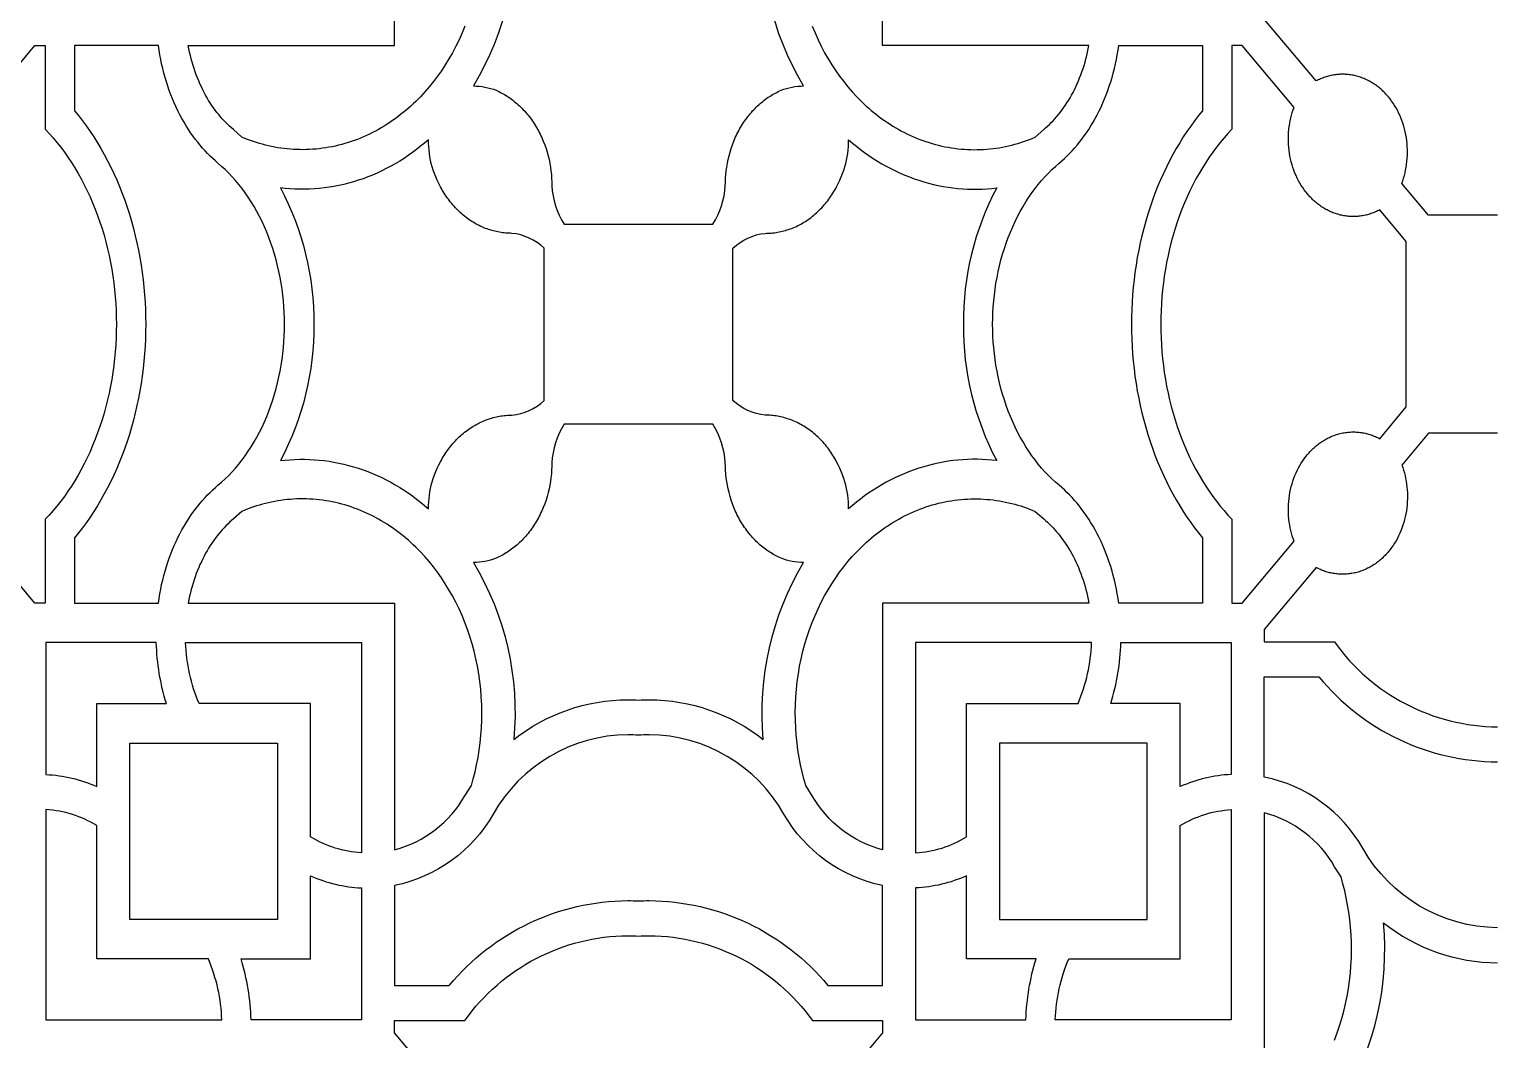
# Model space of a CAD drawing. Extents: x 59271 to 61367, y 41180 to 44085.
# Drawn here: x 60813.1 to 61073.9, y 43797.9 to 43977.4 of the extents above; entities that cross this region are included whole.
import ezdxf

# ---------------------------------------------------------------- set-up
doc = ezdxf.new("R2010")
doc.units = 0
doc.layers.get('0').update_dxf_attribs({"linetype": 'CONTINUOUS'})

msp = doc.modelspace()

# ---------------------------------------------------------------- linework, layer by layer
for points in [[(60890.45, 43977.98), (60889.95, 43976.76), (60889.41, 43975.56), (60888.85, 43974.4), (60888.25, 43973.26), (60887.62, 43972.16), (60886.97, 43971.09), (60886.29, 43970.06), (60885.59, 43969.07), (60884.86, 43968.11), (60884.12, 43967.19), (60883.35, 43966.3), (60882.55, 43965.43), (60881.71, 43964.59), (60881.28, 43964.18), (60880.85, 43963.78), (60880.4, 43963.38), (60879.95, 43963), (60879.5, 43962.62), (60879.03, 43962.25), (60878.56, 43961.89), (60878.08, 43961.53), (60877.6, 43961.19), (60877.11, 43960.86), (60876.61, 43960.53), (60876.11, 43960.22), (60875.6, 43959.91), (60875.08, 43959.62), (60874.56, 43959.33), (60874.04, 43959.06), (60873.51, 43958.8), (60872.97, 43958.55), (60872.44, 43958.31), (60871.89, 43958.08), (60871.35, 43957.86), (60870.79, 43957.65), (60870.24, 43957.46), (60869.68, 43957.28), (60869.12, 43957.11), (60868.56, 43956.95), (60868, 43956.81), (60867.43, 43956.67), (60866.86, 43956.55), (60866.29, 43956.45), (60865.72, 43956.35), (60865.15, 43956.27), (60864.58, 43956.19), (60864, 43956.14), (60863.43, 43956.09), (60862.86, 43956.06), (60862.28, 43956.03), (60861.71, 43956.02), (60861.14, 43956.03), (60860.57, 43956.04), (60860.01, 43956.07), (60859.44, 43956.11), (60858.88, 43956.16), (60858.32, 43956.22), (60857.76, 43956.3), (60857.2, 43956.38), (60856.65, 43956.48), (60856.1, 43956.59), (60855.55, 43956.71), (60855.01, 43956.84), (60854.47, 43956.98), (60853.94, 43957.13), (60853.41, 43957.29), (60852.89, 43957.46), (60852.37, 43957.64), (60851.85, 43957.84), (60851.34, 43958.04), (60850.84, 43958.25), (60849.32, 43959.6), (60848.98, 43959.89), (60848.65, 43960.19), (60848.32, 43960.5), (60847.99, 43960.83), (60847.66, 43961.16), (60847.34, 43961.51), (60847.02, 43961.88), (60846.71, 43962.25), (60846.4, 43962.64), (60846.09, 43963.04), (60845.79, 43963.46), (60845.5, 43963.88), (60845.21, 43964.32), (60844.92, 43964.77), (60844.65, 43965.23), (60844.38, 43965.7), (60844.12, 43966.19), (60843.86, 43966.68), (60843.62, 43967.19), (60843.38, 43967.71), (60843.15, 43968.23), (60842.93, 43968.77), (60842.72, 43969.31), (60842.52, 43969.86), (60842.33, 43970.42), (60842.16, 43970.99), (60841.99, 43971.57), (60841.83, 43972.15), (60841.68, 43972.74), (60841.54, 43973.33), (60841.42, 43973.93), (60841.3, 43974.53), (60877.97, 43974.53), (60877.97, 44018.35, -0.200602)], [(60952.16, 43977.98), (60952.66, 43976.76), (60953.2, 43975.56), (60953.77, 43974.4), (60954.36, 43973.26), (60954.99, 43972.16), (60955.65, 43971.09), (60956.33, 43970.06), (60957.03, 43969.07), (60957.75, 43968.11), (60958.5, 43967.19), (60959.27, 43966.3), (60960.07, 43965.43), (60960.9, 43964.59), (60961.33, 43964.18), (60961.77, 43963.78), (60962.21, 43963.38), (60962.66, 43963), (60963.12, 43962.62), (60963.58, 43962.25), (60964.05, 43961.89), (60964.53, 43961.53), (60965.02, 43961.19), (60965.51, 43960.86), (60966, 43960.53), (60966.51, 43960.22), (60967.02, 43959.91), (60967.53, 43959.62), (60968.05, 43959.33), (60968.58, 43959.06), (60969.11, 43958.8), (60969.64, 43958.55), (60970.18, 43958.31), (60970.72, 43958.08), (60971.27, 43957.86), (60971.82, 43957.65), (60972.37, 43957.46), (60972.93, 43957.28), (60973.49, 43957.11), (60974.05, 43956.95), (60974.62, 43956.81), (60975.18, 43956.67), (60975.75, 43956.55), (60976.32, 43956.45), (60976.89, 43956.35), (60977.47, 43956.27), (60978.04, 43956.19), (60978.61, 43956.14), (60979.19, 43956.09), (60979.76, 43956.06), (60980.33, 43956.03), (60980.9, 43956.02), (60981.47, 43956.03), (60982.04, 43956.04), (60982.61, 43956.07), (60983.17, 43956.11), (60983.74, 43956.16), (60984.3, 43956.22), (60984.86, 43956.3), (60985.41, 43956.38), (60985.97, 43956.48), (60986.51, 43956.59), (60987.06, 43956.71), (60987.6, 43956.84), (60988.14, 43956.98), (60988.67, 43957.13), (60989.2, 43957.29), (60989.73, 43957.46), (60990.25, 43957.64), (60990.76, 43957.84), (60991.27, 43958.04), (60991.78, 43958.25), (60993.3, 43959.6), (60993.63, 43959.89), (60993.97, 43960.19), (60994.3, 43960.5), (60994.63, 43960.83), (60994.95, 43961.16), (60995.27, 43961.51), (60995.59, 43961.88), (60995.91, 43962.25), (60996.22, 43962.64), (60996.52, 43963.04), (60996.82, 43963.46), (60997.12, 43963.88), (60997.41, 43964.32), (60997.69, 43964.77), (60997.97, 43965.23), (60998.24, 43965.7), (60998.5, 43966.19), (60998.75, 43966.68), (60999, 43967.19), (60999.23, 43967.71), (60999.46, 43968.23), (60999.68, 43968.77), (60999.89, 43969.31), (61000.09, 43969.86), (61000.28, 43970.42), (61000.46, 43970.99), (61000.63, 43971.57), (61000.79, 43972.15), (61000.93, 43972.74), (61001.07, 43973.33), (61001.2, 43973.93), (61001.31, 43974.53), (60964.64, 43974.53), (60964.64, 44018.35, 0.200602)], [(60899.14, 43998.79, -0.159593), (60891.98, 43967.35, -0.091636), (60895.99, 43966.57), (60896.25, 43966.46), (60896.5, 43966.34), (60896.75, 43966.21), (60897, 43966.08), (60897.26, 43965.94), (60897.51, 43965.8), (60897.76, 43965.65), (60898, 43965.49), (60898.25, 43965.33), (60898.5, 43965.16), (60898.74, 43964.98), (60898.98, 43964.8), (60899.22, 43964.61), (60899.46, 43964.42), (60899.69, 43964.22), (60899.93, 43964.01), (60900.16, 43963.8), (60900.38, 43963.58), (60900.61, 43963.36), (60900.83, 43963.13), (60901.05, 43962.9), (60901.26, 43962.66), (60901.47, 43962.41), (60901.68, 43962.16), (60901.88, 43961.9), (60902.08, 43961.64), (60902.28, 43961.37), (60902.47, 43961.1), (60902.65, 43960.83), (60902.83, 43960.55), (60903.01, 43960.26), (60903.18, 43959.97), (60903.35, 43959.68), (60903.51, 43959.38), (60903.67, 43959.08), (60903.83, 43958.78), (60903.97, 43958.47), (60904.12, 43958.16), (60904.25, 43957.85), (60904.38, 43957.53), (60904.63, 43956.89), (60904.86, 43956.24), (60905.06, 43955.59), (60905.24, 43954.93), (60905.4, 43954.26), (60905.53, 43953.6), (60905.65, 43952.93), (60905.74, 43952.26), (60905.81, 43951.6), (60905.86, 43950.94), (60905.88, 43950.28), (60905.89, 43949.63, 0.12671), (60908.08, 43942.79), (60934.53, 43942.79, 0.12671), (60936.72, 43949.63), (60936.73, 43950.28), (60936.76, 43950.94), (60936.81, 43951.6), (60936.88, 43952.26), (60936.97, 43952.93), (60937.08, 43953.6), (60937.22, 43954.26), (60937.38, 43954.93), (60937.56, 43955.59), (60937.76, 43956.24), (60937.98, 43956.89), (60938.23, 43957.53), (60938.36, 43957.85), (60938.5, 43958.16), (60938.64, 43958.47), (60938.79, 43958.78), (60938.94, 43959.08), (60939.1, 43959.38), (60939.26, 43959.68), (60939.43, 43959.97), (60939.6, 43960.26), (60939.78, 43960.55), (60939.96, 43960.83), (60940.15, 43961.1), (60940.34, 43961.37), (60940.53, 43961.64), (60940.73, 43961.9), (60940.94, 43962.16), (60941.14, 43962.41), (60941.35, 43962.66), (60941.57, 43962.9), (60941.79, 43963.13), (60942.01, 43963.36), (60942.23, 43963.58), (60942.46, 43963.8), (60942.69, 43964.01), (60942.92, 43964.22), (60943.16, 43964.42), (60943.39, 43964.61), (60943.63, 43964.8), (60943.87, 43964.98), (60944.12, 43965.16), (60944.36, 43965.33), (60944.61, 43965.49), (60944.86, 43965.65), (60945.11, 43965.8), (60945.36, 43965.94), (60945.61, 43966.08), (60945.86, 43966.21), (60946.11, 43966.34), (60946.37, 43966.46), (60946.62, 43966.57, -0.091636), (60950.64, 43967.35, -0.159593), (60943.47, 43998.79, -0.16816)], [(61073.94, 43905.63), (61061.65, 43905.63), (61056.92, 43899.98), (61057.09, 43899.53), (61057.23, 43899.06), (61057.37, 43898.59), (61057.49, 43898.11), (61057.6, 43897.61), (61057.69, 43897.11), (61057.77, 43896.6), (61057.84, 43896.09), (61057.88, 43895.57), (61057.91, 43895.04), (61057.93, 43894.51), (61057.92, 43893.98), (61057.9, 43893.45), (61057.86, 43892.92), (61057.81, 43892.39), (61057.74, 43891.86), (61057.65, 43891.34), (61057.54, 43890.82), (61057.42, 43890.3), (61057.28, 43889.8), (61057.12, 43889.3), (61056.95, 43888.81), (61056.77, 43888.33), (61056.57, 43887.87), (61056.35, 43887.41), (61056.13, 43886.97), (61055.89, 43886.54), (61055.64, 43886.13), (61055.38, 43885.73), (61055.11, 43885.34), (61054.84, 43884.98), (61054.55, 43884.62), (61054.41, 43884.45), (61054.26, 43884.28), (61054.1, 43884.11), (61053.95, 43883.95), (61053.79, 43883.79), (61053.63, 43883.63), (61053.46, 43883.47), (61053.29, 43883.32), (61053.12, 43883.17), (61052.95, 43883.02), (61052.77, 43882.88), (61052.59, 43882.74), (61052.4, 43882.6), (61052.22, 43882.47), (61052.03, 43882.34), (61051.84, 43882.22), (61051.64, 43882.09), (61051.45, 43881.98), (61051.25, 43881.86), (61051.05, 43881.76), (61050.84, 43881.65), (61050.64, 43881.55), (61050.43, 43881.46), (61050.22, 43881.37), (61050.01, 43881.28), (61049.8, 43881.2), (61049.58, 43881.12), (61049.37, 43881.05), (61049.15, 43880.99), (61048.93, 43880.93), (61048.72, 43880.87), (61048.5, 43880.82), (61048.28, 43880.77), (61048.05, 43880.73), (61047.83, 43880.7), (61047.61, 43880.66), (61047.39, 43880.64), (61047.17, 43880.62), (61046.94, 43880.6), (61046.72, 43880.59), (61046.5, 43880.59), (61046.28, 43880.59), (61046.05, 43880.6), (61045.83, 43880.61), (61045.61, 43880.62), (61045.39, 43880.64), (61045.18, 43880.67), (61044.96, 43880.7), (61044.74, 43880.73), (61044.53, 43880.77), (61044.31, 43880.82), (61044.1, 43880.87), (61043.89, 43880.92), (61043.68, 43880.98), (61043.47, 43881.04), (61043.27, 43881.11), (61043.07, 43881.18), (61042.86, 43881.25), (61042.66, 43881.33), (61042.47, 43881.42), (61042.27, 43881.5), (61042.08, 43881.59), (61041.89, 43881.69), (61041.7, 43881.79), (61032.49, 43870.78), (61032.49, 43868.58), (61044.95, 43868.58, 0.240747), (61073.94, 43853.49)], [(61073.94, 43817.79, -0.26745), (61050, 43831.9, 0.215544), (61032.49, 43844.57), (61032.49, 43862.36), (61042.18, 43862.36, 0.222359), (61073.94, 43847.26), (61073.94, 43847.26)], [(61044.98, 43797.84), (61045.44, 43799.09), (61045.87, 43800.36), (61046.26, 43801.66), (61046.62, 43802.97), (61046.93, 43804.29), (61047.21, 43805.64), (61047.44, 43806.99), (61047.63, 43808.35), (61047.78, 43809.72), (61047.89, 43811.08), (61047.96, 43812.45), (61047.98, 43813.82), (61047.97, 43815.18), (61047.91, 43816.54), (61047.82, 43817.88), (61047.68, 43819.21), (61047.51, 43820.53), (61047.3, 43821.83), (61047.06, 43823.11), (61046.78, 43824.37), (61046.47, 43825.61), (61046.12, 43826.82), (61044.99, 43828.63, 0.200602), (61032.49, 43838.21), (61032.49, 43794.39)], [(61046.5, 43787.2, 0.159593), (61053.67, 43818.65, 0.16816), (61073.94, 43811.57)], [(60887.18, 43788.08), (60877.97, 43799.09), (60877.97, 43801.29), (60890.43, 43801.29, -0.240747), (60919.41, 43816.38, -0.013206), (60921.31, 43816.32, -0.013206), (60923.2, 43816.38, -0.240747), (60952.19, 43801.29), (60964.64, 43801.29), (60964.64, 43799.09), (60955.44, 43788.08)]]:
    msp.add_lwpolyline(points, format="xyb")
for points in [[(61073.94, 43944.38), (61061.65, 43944.38), (61056.92, 43950.03), (61057.09, 43950.49), (61057.23, 43950.95), (61057.37, 43951.42), (61057.49, 43951.91), (61057.6, 43952.4), (61057.69, 43952.9), (61057.77, 43953.41), (61057.84, 43953.92), (61057.88, 43954.45), (61057.91, 43954.97), (61057.93, 43955.5), (61057.92, 43956.03), (61057.9, 43956.56), (61057.86, 43957.09), (61057.81, 43957.62), (61057.74, 43958.15), (61057.65, 43958.68), (61057.54, 43959.2), (61057.42, 43959.71), (61057.28, 43960.22), (61057.12, 43960.71), (61056.95, 43961.2), (61056.77, 43961.68), (61056.57, 43962.15), (61056.35, 43962.6), (61056.13, 43963.04), (61055.89, 43963.47), (61055.64, 43963.88), (61055.38, 43964.28), (61055.11, 43964.67), (61054.84, 43965.04), (61054.55, 43965.39), (61054.41, 43965.56), (61054.26, 43965.73), (61054.1, 43965.9), (61053.95, 43966.06), (61053.79, 43966.22), (61053.63, 43966.38), (61053.46, 43966.54), (61053.29, 43966.69), (61053.12, 43966.84), (61052.95, 43966.99), (61052.77, 43967.13), (61052.59, 43967.27), (61052.4, 43967.41), (61052.22, 43967.54), (61052.03, 43967.67), (61051.84, 43967.8), (61051.64, 43967.92), (61051.45, 43968.04), (61051.25, 43968.15), (61051.05, 43968.26), (61050.84, 43968.36), (61050.64, 43968.46), (61050.43, 43968.56), (61050.22, 43968.65), (61050.01, 43968.73), (61049.8, 43968.81), (61049.58, 43968.89), (61049.37, 43968.96), (61049.15, 43969.03), (61048.93, 43969.09), (61048.72, 43969.14), (61048.5, 43969.19), (61048.28, 43969.24), (61048.05, 43969.28), (61047.83, 43969.32), (61047.61, 43969.35), (61047.39, 43969.37), (61047.17, 43969.39), (61046.94, 43969.41), (61046.72, 43969.42), (61046.5, 43969.42), (61046.28, 43969.42), (61046.05, 43969.42), (61045.83, 43969.41), (61045.61, 43969.39), (61045.39, 43969.37), (61045.18, 43969.35), (61044.96, 43969.32), (61044.74, 43969.28), (61044.53, 43969.24), (61044.31, 43969.2), (61044.1, 43969.15), (61043.89, 43969.09), (61043.68, 43969.03), (61043.47, 43968.97), (61043.27, 43968.9), (61043.07, 43968.83), (61042.86, 43968.76), (61042.66, 43968.68), (61042.47, 43968.6), (61042.27, 43968.51), (61042.08, 43968.42), (61041.89, 43968.32), (61041.7, 43968.23), (61032.49, 43979.23)], [(60804.84, 43963.53), (60814.05, 43974.53), (60815.89, 43974.53), (60815.89, 43959.65), (60816.6, 43958.89), (60817.29, 43958.11), (60817.97, 43957.3), (60818.63, 43956.46), (60819.28, 43955.59), (60819.91, 43954.69), (60820.53, 43953.76), (60821.13, 43952.8), (60821.71, 43951.82), (60822.28, 43950.82), (60822.82, 43949.79), (60823.34, 43948.73), (60823.84, 43947.66), (60824.31, 43946.56), (60824.76, 43945.45), (60825.19, 43944.31), (60825.6, 43943.16), (60825.98, 43942), (60826.33, 43940.82), (60826.66, 43939.63), (60826.96, 43938.43), (60827.23, 43937.23), (60827.48, 43936.01), (60827.7, 43934.79), (60827.9, 43933.56), (60828.06, 43932.34), (60828.2, 43931.11), (60828.32, 43929.88), (60828.41, 43928.66), (60828.47, 43927.43), (60828.51, 43926.22), (60828.52, 43925.01), (60828.51, 43923.8), (60828.47, 43922.58), (60828.41, 43921.36), (60828.32, 43920.13), (60828.2, 43918.9), (60828.06, 43917.68), (60827.9, 43916.45), (60827.7, 43915.22), (60827.48, 43914), (60827.23, 43912.79), (60826.96, 43911.58), (60826.66, 43910.38), (60826.33, 43909.19), (60825.98, 43908.01), (60825.6, 43906.85), (60825.19, 43905.7), (60824.76, 43904.57), (60824.31, 43903.45), (60823.84, 43902.36), (60823.34, 43901.28), (60822.82, 43900.23), (60822.28, 43899.2), (60821.71, 43898.19), (60821.13, 43897.21), (60820.53, 43896.25), (60819.91, 43895.33), (60819.28, 43894.43), (60818.63, 43893.55), (60817.97, 43892.71), (60817.29, 43891.9), (60816.6, 43891.12), (60815.89, 43890.37), (60815.89, 43875.48), (60814.05, 43875.48), (60804.84, 43886.48)]]:
    msp.add_lwpolyline(points)
for points in [[(60858.39, 43925.01), (60858.38, 43926.03), (60858.34, 43927.07), (60858.28, 43928.11), (60858.2, 43929.15), (60858.09, 43930.2), (60857.96, 43931.24), (60857.8, 43932.29), (60857.62, 43933.33), (60857.41, 43934.37), (60857.17, 43935.4), (60856.91, 43936.43), (60856.63, 43937.45), (60856.31, 43938.45), (60855.98, 43939.44), (60855.62, 43940.42), (60855.24, 43941.39), (60854.83, 43942.33), (60854.41, 43943.26), (60853.96, 43944.16), (60853.49, 43945.05), (60853, 43945.91), (60852.49, 43946.75), (60851.96, 43947.56), (60851.42, 43948.35), (60850.86, 43949.11), (60850.28, 43949.84), (60849.69, 43950.55), (60849.09, 43951.22), (60848.48, 43951.86), (60847.86, 43952.48), (60847.22, 43953.06), (60846.58, 43953.62), (60846.11, 43954.02), (60845.65, 43954.43), (60845.19, 43954.87), (60844.73, 43955.33), (60844.28, 43955.8), (60843.84, 43956.3), (60843.4, 43956.81), (60842.97, 43957.34), (60842.54, 43957.89), (60842.12, 43958.46), (60841.71, 43959.04), (60841.31, 43959.64), (60840.92, 43960.26), (60840.54, 43960.9), (60840.17, 43961.55), (60839.82, 43962.22), (60839.47, 43962.9), (60839.14, 43963.6), (60838.81, 43964.32), (60838.51, 43965.04), (60838.21, 43965.78), (60837.93, 43966.53), (60837.67, 43967.29), (60837.42, 43968.07), (60837.18, 43968.85), (60836.96, 43969.64), (60836.76, 43970.44), (60836.57, 43971.25), (60836.4, 43972.06), (60836.24, 43972.88), (60836.1, 43973.71), (60835.98, 43974.53), (60821.1, 43974.53), (60821.1, 43962.95), (60821.81, 43962.08), (60822.51, 43961.17), (60823.2, 43960.23), (60823.87, 43959.27), (60824.52, 43958.28), (60825.16, 43957.26), (60825.78, 43956.22), (60826.38, 43955.15), (60826.96, 43954.05), (60827.53, 43952.94), (60828.07, 43951.8), (60828.58, 43950.64), (60829.08, 43949.46), (60829.55, 43948.26), (60830, 43947.04), (60830.43, 43945.81), (60830.83, 43944.56), (60831.2, 43943.3), (60831.55, 43942.03), (60831.88, 43940.74), (60832.17, 43939.45), (60832.45, 43938.15), (60832.69, 43936.84), (60832.91, 43935.53), (60833.11, 43934.21), (60833.27, 43932.89), (60833.41, 43931.57), (60833.53, 43930.25), (60833.62, 43928.93), (60833.68, 43927.62), (60833.72, 43926.31), (60833.73, 43925.01), (60833.72, 43923.7), (60833.68, 43922.39), (60833.62, 43921.08), (60833.53, 43919.76), (60833.41, 43918.44), (60833.27, 43917.12), (60833.11, 43915.8), (60832.91, 43914.49), (60832.69, 43913.17), (60832.45, 43911.86), (60832.17, 43910.56), (60831.88, 43909.27), (60831.55, 43907.98), (60831.2, 43906.71), (60830.83, 43905.45), (60830.43, 43904.2), (60830, 43902.97), (60829.55, 43901.75), (60829.08, 43900.55), (60828.58, 43899.37), (60828.07, 43898.21), (60827.53, 43897.07), (60826.96, 43895.96), (60826.38, 43894.86), (60825.78, 43893.8), (60825.16, 43892.75), (60824.52, 43891.73), (60823.87, 43890.74), (60823.2, 43889.78), (60822.51, 43888.84), (60821.81, 43887.94), (60821.1, 43887.06), (60821.1, 43875.48), (60835.98, 43875.48), (60836.1, 43876.31), (60836.24, 43877.13), (60836.4, 43877.95), (60836.57, 43878.76), (60836.76, 43879.57), (60836.96, 43880.37), (60837.18, 43881.16), (60837.42, 43881.95), (60837.67, 43882.72), (60837.93, 43883.48), (60838.21, 43884.23), (60838.51, 43884.97), (60838.81, 43885.7), (60839.14, 43886.41), (60839.47, 43887.11), (60839.82, 43887.79), (60840.17, 43888.46), (60840.54, 43889.11), (60840.92, 43889.75), (60841.31, 43890.37), (60841.71, 43890.97), (60842.12, 43891.56), (60842.54, 43892.12), (60842.97, 43892.67), (60843.4, 43893.2), (60843.84, 43893.71), (60844.28, 43894.21), (60844.73, 43894.68), (60845.19, 43895.14), (60845.65, 43895.58), (60846.11, 43896), (60846.58, 43896.4), (60847.22, 43896.95), (60847.86, 43897.53), (60848.48, 43898.15), (60849.09, 43898.79), (60849.69, 43899.47), (60850.28, 43900.17), (60850.86, 43900.9), (60851.42, 43901.66), (60851.96, 43902.45), (60852.49, 43903.26), (60853, 43904.1), (60853.49, 43904.96), (60853.96, 43905.85), (60854.41, 43906.75), (60854.83, 43907.68), (60855.24, 43908.63), (60855.62, 43909.59), (60855.98, 43910.57), (60856.31, 43911.56), (60856.63, 43912.57), (60856.91, 43913.58), (60857.17, 43914.61), (60857.41, 43915.64), (60857.62, 43916.68), (60857.8, 43917.72), (60857.96, 43918.77), (60858.09, 43919.82), (60858.2, 43920.86), (60858.28, 43921.9), (60858.34, 43922.94), (60858.38, 43923.98)], [(60984.22, 43925.01), (60984.24, 43926.03), (60984.27, 43927.07), (60984.33, 43928.11), (60984.41, 43929.15), (60984.52, 43930.2), (60984.66, 43931.24), (60984.81, 43932.29), (60985, 43933.33), (60985.21, 43934.37), (60985.44, 43935.4), (60985.7, 43936.43), (60985.99, 43937.45), (60986.3, 43938.45), (60986.63, 43939.44), (60986.99, 43940.42), (60987.38, 43941.39), (60987.78, 43942.33), (60988.21, 43943.26), (60988.66, 43944.16), (60989.13, 43945.05), (60989.62, 43945.91), (60990.13, 43946.75), (60990.65, 43947.56), (60991.2, 43948.35), (60991.76, 43949.11), (60992.33, 43949.84), (60992.92, 43950.55), (60993.52, 43951.22), (60994.14, 43951.86), (60994.76, 43952.48), (60995.39, 43953.06), (60996.03, 43953.62), (60996.5, 43954.02), (60996.96, 43954.43), (60997.42, 43954.87), (60997.88, 43955.33), (60998.33, 43955.8), (60998.78, 43956.3), (60999.22, 43956.81), (60999.65, 43957.34), (61000.07, 43957.89), (61000.49, 43958.46), (61000.9, 43959.04), (61001.3, 43959.64), (61001.69, 43960.26), (61002.07, 43960.9), (61002.44, 43961.55), (61002.8, 43962.22), (61003.14, 43962.9), (61003.48, 43963.6), (61003.8, 43964.32), (61004.11, 43965.04), (61004.4, 43965.78), (61004.68, 43966.53), (61004.95, 43967.29), (61005.2, 43968.07), (61005.43, 43968.85), (61005.65, 43969.64), (61005.86, 43970.44), (61006.05, 43971.25), (61006.22, 43972.06), (61006.37, 43972.88), (61006.51, 43973.71), (61006.63, 43974.53), (61021.51, 43974.53), (61021.51, 43962.95), (61020.8, 43962.08), (61020.1, 43961.17), (61019.41, 43960.23), (61018.74, 43959.27), (61018.09, 43958.28), (61017.45, 43957.26), (61016.83, 43956.22), (61016.23, 43955.15), (61015.65, 43954.05), (61015.09, 43952.94), (61014.55, 43951.8), (61014.03, 43950.64), (61013.54, 43949.46), (61013.06, 43948.26), (61012.61, 43947.04), (61012.19, 43945.81), (61011.79, 43944.56), (61011.41, 43943.3), (61011.06, 43942.03), (61010.74, 43940.74), (61010.44, 43939.45), (61010.17, 43938.15), (61009.92, 43936.84), (61009.7, 43935.53), (61009.51, 43934.21), (61009.34, 43932.89), (61009.2, 43931.57), (61009.09, 43930.25), (61009, 43928.93), (61008.94, 43927.62), (61008.9, 43926.31), (61008.89, 43925.01), (61008.9, 43923.7), (61008.94, 43922.39), (61009, 43921.08), (61009.09, 43919.76), (61009.2, 43918.44), (61009.34, 43917.12), (61009.51, 43915.8), (61009.7, 43914.49), (61009.92, 43913.17), (61010.17, 43911.86), (61010.44, 43910.56), (61010.74, 43909.27), (61011.06, 43907.98), (61011.41, 43906.71), (61011.79, 43905.45), (61012.19, 43904.2), (61012.61, 43902.97), (61013.06, 43901.75), (61013.54, 43900.55), (61014.03, 43899.37), (61014.55, 43898.21), (61015.09, 43897.07), (61015.65, 43895.96), (61016.23, 43894.86), (61016.83, 43893.8), (61017.45, 43892.75), (61018.09, 43891.73), (61018.74, 43890.74), (61019.41, 43889.78), (61020.1, 43888.84), (61020.8, 43887.94), (61021.51, 43887.06), (61021.51, 43875.48), (61006.63, 43875.48), (61006.51, 43876.31), (61006.37, 43877.13), (61006.22, 43877.95), (61006.05, 43878.76), (61005.86, 43879.57), (61005.65, 43880.37), (61005.43, 43881.16), (61005.2, 43881.95), (61004.95, 43882.72), (61004.68, 43883.48), (61004.4, 43884.23), (61004.11, 43884.97), (61003.8, 43885.7), (61003.48, 43886.41), (61003.14, 43887.11), (61002.8, 43887.79), (61002.44, 43888.46), (61002.07, 43889.11), (61001.69, 43889.75), (61001.3, 43890.37), (61000.9, 43890.97), (61000.49, 43891.56), (61000.07, 43892.12), (60999.65, 43892.67), (60999.22, 43893.2), (60998.78, 43893.71), (60998.33, 43894.21), (60997.88, 43894.68), (60997.42, 43895.14), (60996.96, 43895.58), (60996.5, 43896), (60996.03, 43896.4), (60995.39, 43896.95), (60994.76, 43897.53), (60994.14, 43898.15), (60993.52, 43898.79), (60992.92, 43899.47), (60992.33, 43900.17), (60991.76, 43900.9), (60991.2, 43901.66), (60990.65, 43902.45), (60990.13, 43903.26), (60989.62, 43904.1), (60989.13, 43904.96), (60988.66, 43905.85), (60988.21, 43906.75), (60987.78, 43907.68), (60987.38, 43908.63), (60986.99, 43909.59), (60986.63, 43910.57), (60986.3, 43911.56), (60985.99, 43912.57), (60985.7, 43913.58), (60985.44, 43914.61), (60985.21, 43915.64), (60985, 43916.68), (60984.81, 43917.72), (60984.66, 43918.77), (60984.52, 43919.82), (60984.41, 43920.86), (60984.33, 43921.9), (60984.27, 43922.94), (60984.24, 43923.98)], [(61057.72, 43925.01), (61057.72, 43939.69), (61052.99, 43945.34), (61052.81, 43945.24), (61052.62, 43945.14), (61052.42, 43945.05), (61052.23, 43944.97), (61052.03, 43944.88), (61051.83, 43944.8), (61051.63, 43944.73), (61051.43, 43944.66), (61051.22, 43944.59), (61051.02, 43944.53), (61050.81, 43944.47), (61050.6, 43944.42), (61050.38, 43944.37), (61050.17, 43944.32), (61049.96, 43944.28), (61049.74, 43944.25), (61049.52, 43944.22), (61049.3, 43944.19), (61049.08, 43944.17), (61048.86, 43944.16), (61048.64, 43944.15), (61048.42, 43944.14), (61048.2, 43944.14), (61047.98, 43944.14), (61047.75, 43944.15), (61047.53, 43944.17), (61047.31, 43944.19), (61047.09, 43944.21), (61046.86, 43944.25), (61046.64, 43944.28), (61046.42, 43944.32), (61046.2, 43944.37), (61045.98, 43944.42), (61045.76, 43944.48), (61045.54, 43944.54), (61045.33, 43944.6), (61045.11, 43944.67), (61044.9, 43944.75), (61044.69, 43944.83), (61044.48, 43944.92), (61044.27, 43945.01), (61044.06, 43945.1), (61043.85, 43945.2), (61043.65, 43945.31), (61043.45, 43945.42), (61043.25, 43945.53), (61043.05, 43945.64), (61042.86, 43945.77), (61042.67, 43945.89), (61042.48, 43946.02), (61042.29, 43946.15), (61042.11, 43946.29), (61041.93, 43946.43), (61041.75, 43946.57), (61041.58, 43946.72), (61041.41, 43946.87), (61041.24, 43947.02), (61041.07, 43947.18), (61040.91, 43947.34), (61040.75, 43947.5), (61040.59, 43947.67), (61040.44, 43947.83), (61040.29, 43948), (61040.15, 43948.17), (61039.86, 43948.53), (61039.58, 43948.89), (61039.31, 43949.28), (61039.06, 43949.68), (61038.81, 43950.09), (61038.57, 43950.52), (61038.34, 43950.96), (61038.13, 43951.42), (61037.93, 43951.88), (61037.75, 43952.36), (61037.58, 43952.85), (61037.42, 43953.35), (61037.28, 43953.85), (61037.16, 43954.37), (61037.05, 43954.89), (61036.96, 43955.41), (61036.89, 43955.94), (61036.83, 43956.47), (61036.8, 43957), (61036.77, 43957.53), (61036.77, 43958.06), (61036.78, 43958.59), (61036.81, 43959.12), (61036.86, 43959.64), (61036.92, 43960.15), (61037, 43960.66), (61037.1, 43961.16), (61037.2, 43961.66), (61037.33, 43962.14), (61037.46, 43962.61), (61037.61, 43963.08), (61037.77, 43963.53), (61028.56, 43974.53), (61026.72, 43974.53), (61026.72, 43959.65), (61026.02, 43958.89), (61025.33, 43958.11), (61024.65, 43957.3), (61023.98, 43956.46), (61023.33, 43955.59), (61022.7, 43954.69), (61022.08, 43953.76), (61021.48, 43952.8), (61020.9, 43951.82), (61020.34, 43950.82), (61019.8, 43949.79), (61019.28, 43948.73), (61018.78, 43947.66), (61018.3, 43946.56), (61017.85, 43945.45), (61017.42, 43944.31), (61017.02, 43943.16), (61016.64, 43942), (61016.29, 43940.82), (61015.96, 43939.63), (61015.66, 43938.43), (61015.38, 43937.23), (61015.14, 43936.01), (61014.91, 43934.79), (61014.72, 43933.56), (61014.55, 43932.34), (61014.41, 43931.11), (61014.29, 43929.88), (61014.21, 43928.66), (61014.14, 43927.43), (61014.11, 43926.22), (61014.09, 43925.01), (61014.11, 43923.8), (61014.14, 43922.58), (61014.21, 43921.36), (61014.29, 43920.13), (61014.41, 43918.9), (61014.55, 43917.68), (61014.72, 43916.45), (61014.91, 43915.22), (61015.14, 43914), (61015.38, 43912.79), (61015.66, 43911.58), (61015.96, 43910.38), (61016.29, 43909.19), (61016.64, 43908.01), (61017.02, 43906.85), (61017.42, 43905.7), (61017.85, 43904.57), (61018.3, 43903.45), (61018.78, 43902.36), (61019.28, 43901.28), (61019.8, 43900.23), (61020.34, 43899.2), (61020.9, 43898.19), (61021.48, 43897.21), (61022.08, 43896.25), (61022.7, 43895.33), (61023.33, 43894.43), (61023.98, 43893.55), (61024.65, 43892.71), (61025.33, 43891.9), (61026.02, 43891.12), (61026.72, 43890.37), (61026.72, 43875.48), (61028.56, 43875.48), (61037.77, 43886.48), (61037.61, 43886.94), (61037.46, 43887.4), (61037.33, 43887.87), (61037.2, 43888.36), (61037.1, 43888.85), (61037, 43889.35), (61036.92, 43889.86), (61036.86, 43890.37), (61036.81, 43890.89), (61036.78, 43891.42), (61036.77, 43891.95), (61036.77, 43892.48), (61036.8, 43893.01), (61036.83, 43893.54), (61036.89, 43894.07), (61036.96, 43894.6), (61037.05, 43895.13), (61037.16, 43895.65), (61037.28, 43896.16), (61037.42, 43896.66), (61037.58, 43897.16), (61037.75, 43897.65), (61037.93, 43898.13), (61038.13, 43898.6), (61038.34, 43899.05), (61038.57, 43899.49), (61038.81, 43899.92), (61039.06, 43900.33), (61039.31, 43900.73), (61039.58, 43901.12), (61039.86, 43901.49), (61040.15, 43901.84), (61040.29, 43902.01), (61040.44, 43902.18), (61040.59, 43902.35), (61040.75, 43902.51), (61040.91, 43902.67), (61041.07, 43902.83), (61041.24, 43902.99), (61041.41, 43903.14), (61041.58, 43903.29), (61041.75, 43903.44), (61041.93, 43903.58), (61042.11, 43903.72), (61042.29, 43903.86), (61042.48, 43903.99), (61042.67, 43904.12), (61042.86, 43904.25), (61043.05, 43904.37), (61043.25, 43904.48), (61043.45, 43904.6), (61043.65, 43904.71), (61043.85, 43904.81), (61044.06, 43904.91), (61044.27, 43905.01), (61044.48, 43905.1), (61044.69, 43905.18), (61044.9, 43905.26), (61045.11, 43905.34), (61045.33, 43905.41), (61045.54, 43905.48), (61045.76, 43905.54), (61045.98, 43905.59), (61046.2, 43905.64), (61046.42, 43905.69), (61046.64, 43905.73), (61046.86, 43905.77), (61047.09, 43905.8), (61047.31, 43905.82), (61047.53, 43905.84), (61047.75, 43905.86), (61047.98, 43905.87), (61048.2, 43905.87), (61048.42, 43905.87), (61048.64, 43905.87), (61048.86, 43905.86), (61049.08, 43905.84), (61049.3, 43905.82), (61049.52, 43905.8), (61049.74, 43905.76), (61049.96, 43905.73), (61050.17, 43905.69), (61050.38, 43905.65), (61050.6, 43905.6), (61050.81, 43905.54), (61051.02, 43905.48), (61051.22, 43905.42), (61051.43, 43905.35), (61051.63, 43905.28), (61051.83, 43905.21), (61052.03, 43905.13), (61052.23, 43905.05), (61052.42, 43904.96), (61052.62, 43904.87), (61052.81, 43904.77), (61052.99, 43904.68), (61057.72, 43910.33)], [(60857.15, 43819.27), (60830.94, 43819.27), (60830.94, 43850.6), (60857.15, 43850.6)], [(60985.46, 43819.27), (61011.68, 43819.27), (61011.68, 43850.6), (60985.46, 43850.6)]]:
    msp.add_lwpolyline(points, close=True)
for points in [[(60857.68, 43900.78), (60858.53, 43900.88), (60859.38, 43900.95), (60860.24, 43901), (60861.1, 43901.02), (60861.97, 43901.02), (60862.84, 43901), (60863.71, 43900.95), (60864.58, 43900.88), (60865.45, 43900.79), (60866.32, 43900.67), (60867.19, 43900.52), (60868.06, 43900.35), (60868.93, 43900.16), (60869.79, 43899.94), (60870.65, 43899.7), (60871.5, 43899.44), (60872.35, 43899.15), (60873.19, 43898.84), (60874.02, 43898.5), (60874.85, 43898.14), (60875.67, 43897.76), (60876.48, 43897.36), (60877.28, 43896.93), (60878.08, 43896.49), (60878.86, 43896.02), (60879.63, 43895.53), (60880.38, 43895.03), (60881.13, 43894.5), (60881.86, 43893.95), (60882.58, 43893.39), (60883.29, 43892.81), (60883.98, 43892.22, -0.065359), (60884.63, 43897.02), (60884.83, 43897.62), (60885.04, 43898.23), (60885.28, 43898.83), (60885.54, 43899.42), (60885.81, 43900.01), (60886.11, 43900.59), (60886.27, 43900.88), (60886.43, 43901.16), (60886.6, 43901.44), (60886.77, 43901.72), (60886.95, 43901.99), (60887.13, 43902.27), (60887.32, 43902.53), (60887.51, 43902.8), (60887.71, 43903.06), (60887.91, 43903.31), (60888.11, 43903.57), (60888.32, 43903.81), (60888.54, 43904.06), (60888.76, 43904.29), (60888.98, 43904.53), (60889.21, 43904.75), (60889.44, 43904.98), (60889.67, 43905.19), (60889.91, 43905.41), (60890.15, 43905.61), (60890.4, 43905.81), (60890.65, 43906.01), (60890.9, 43906.2), (60891.15, 43906.38), (60891.41, 43906.56), (60891.67, 43906.73), (60891.93, 43906.89), (60892.2, 43907.05), (60892.46, 43907.2), (60892.73, 43907.34), (60893, 43907.48), (60893.28, 43907.61), (60893.55, 43907.73), (60893.82, 43907.85), (60894.1, 43907.96), (60894.38, 43908.07), (60894.65, 43908.17), (60894.93, 43908.26), (60895.21, 43908.34), (60895.49, 43908.42), (60895.77, 43908.49), (60896.05, 43908.55), (60896.33, 43908.61), (60896.61, 43908.66), (60896.88, 43908.71), (60897.16, 43908.75), (60897.44, 43908.78), (60897.71, 43908.81), (60897.99, 43908.83), (60898.26, 43908.84), (60898.54, 43908.85), (60898.81, 43908.85, 0.165069), (60904.53, 43911.47), (60904.53, 43938.55, 0.165069), (60898.81, 43941.16), (60898.54, 43941.17), (60898.26, 43941.17), (60897.99, 43941.19), (60897.71, 43941.21), (60897.44, 43941.23), (60897.16, 43941.27), (60896.88, 43941.3), (60896.61, 43941.35), (60896.33, 43941.4), (60896.05, 43941.46), (60895.77, 43941.52), (60895.49, 43941.59), (60895.21, 43941.67), (60894.93, 43941.76), (60894.65, 43941.85), (60894.38, 43941.94), (60894.1, 43942.05), (60893.82, 43942.16), (60893.55, 43942.28), (60893.28, 43942.4), (60893, 43942.53), (60892.73, 43942.67), (60892.46, 43942.82), (60892.2, 43942.97), (60891.93, 43943.12), (60891.67, 43943.29), (60891.41, 43943.46), (60891.15, 43943.63), (60890.9, 43943.82), (60890.65, 43944), (60890.4, 43944.2), (60890.15, 43944.4), (60889.91, 43944.61), (60889.67, 43944.82), (60889.44, 43945.04), (60889.21, 43945.26), (60888.98, 43945.49), (60888.76, 43945.72), (60888.54, 43945.96), (60888.32, 43946.2), (60888.11, 43946.45), (60887.91, 43946.7), (60887.71, 43946.96), (60887.51, 43947.22), (60887.32, 43947.48), (60887.13, 43947.75), (60886.95, 43948.02), (60886.77, 43948.29), (60886.6, 43948.57), (60886.43, 43948.85), (60886.27, 43949.14), (60886.11, 43949.42), (60885.81, 43950), (60885.54, 43950.59), (60885.28, 43951.18), (60885.04, 43951.78), (60884.83, 43952.39), (60884.63, 43952.99, -0.065359), (60883.98, 43957.8), (60883.29, 43957.2), (60882.58, 43956.62), (60881.86, 43956.06), (60881.13, 43955.51), (60880.38, 43954.99), (60879.63, 43954.48), (60878.86, 43953.99), (60878.08, 43953.53), (60877.28, 43953.08), (60876.48, 43952.66), (60875.67, 43952.25), (60874.85, 43951.87), (60874.02, 43951.51), (60873.19, 43951.18), (60872.35, 43950.87), (60871.5, 43950.58), (60870.65, 43950.31), (60869.79, 43950.07), (60868.93, 43949.85), (60868.06, 43949.66), (60867.19, 43949.49), (60866.32, 43949.35), (60865.45, 43949.23), (60864.58, 43949.13), (60863.71, 43949.06), (60862.84, 43949.01), (60861.97, 43948.99), (60861.1, 43948.99), (60860.24, 43949.02), (60859.38, 43949.06), (60858.53, 43949.13), (60857.68, 43949.23, -0.124595), (60863.6, 43925.01, -0.124595)], [(60984.94, 43900.78), (60984.09, 43900.88), (60983.23, 43900.95), (60982.37, 43901), (60981.51, 43901.02), (60980.64, 43901.02), (60979.78, 43901), (60978.91, 43900.95), (60978.03, 43900.88), (60977.16, 43900.79), (60976.29, 43900.67), (60975.42, 43900.52), (60974.55, 43900.35), (60973.69, 43900.16), (60972.83, 43899.94), (60971.97, 43899.7), (60971.11, 43899.44), (60970.27, 43899.15), (60969.42, 43898.84), (60968.59, 43898.5), (60967.76, 43898.14), (60966.94, 43897.76), (60966.13, 43897.36), (60965.33, 43896.93), (60964.54, 43896.49), (60963.76, 43896.02), (60962.99, 43895.53), (60962.23, 43895.03), (60961.48, 43894.5), (60960.75, 43893.95), (60960.03, 43893.39), (60959.32, 43892.81), (60958.63, 43892.22, 0.065359), (60957.98, 43897.02), (60957.79, 43897.62), (60957.57, 43898.23), (60957.33, 43898.83), (60957.08, 43899.42), (60956.8, 43900.01), (60956.5, 43900.59), (60956.34, 43900.88), (60956.18, 43901.16), (60956.02, 43901.44), (60955.84, 43901.72), (60955.67, 43901.99), (60955.48, 43902.27), (60955.3, 43902.53), (60955.1, 43902.8), (60954.91, 43903.06), (60954.71, 43903.31), (60954.5, 43903.57), (60954.29, 43903.81), (60954.08, 43904.06), (60953.86, 43904.29), (60953.63, 43904.53), (60953.41, 43904.75), (60953.18, 43904.98), (60952.94, 43905.19), (60952.7, 43905.41), (60952.46, 43905.61), (60952.22, 43905.81), (60951.97, 43906.01), (60951.72, 43906.2), (60951.46, 43906.38), (60951.2, 43906.56), (60950.94, 43906.73), (60950.68, 43906.89), (60950.42, 43907.05), (60950.15, 43907.2), (60949.88, 43907.34), (60949.61, 43907.48), (60949.34, 43907.61), (60949.07, 43907.73), (60948.79, 43907.85), (60948.51, 43907.96), (60948.24, 43908.07), (60947.96, 43908.17), (60947.68, 43908.26), (60947.4, 43908.34), (60947.12, 43908.42), (60946.84, 43908.49), (60946.57, 43908.55), (60946.29, 43908.61), (60946.01, 43908.66), (60945.73, 43908.71), (60945.45, 43908.75), (60945.18, 43908.78), (60944.9, 43908.81), (60944.63, 43908.83), (60944.35, 43908.84), (60944.08, 43908.85), (60943.81, 43908.85, -0.165069), (60938.08, 43911.47), (60938.08, 43938.55, -0.165069), (60943.81, 43941.16), (60944.08, 43941.17), (60944.35, 43941.17), (60944.63, 43941.19), (60944.9, 43941.21), (60945.18, 43941.23), (60945.45, 43941.27), (60945.73, 43941.3), (60946.01, 43941.35), (60946.29, 43941.4), (60946.57, 43941.46), (60946.84, 43941.52), (60947.12, 43941.59), (60947.4, 43941.67), (60947.68, 43941.76), (60947.96, 43941.85), (60948.24, 43941.94), (60948.51, 43942.05), (60948.79, 43942.16), (60949.07, 43942.28), (60949.34, 43942.4), (60949.61, 43942.53), (60949.88, 43942.67), (60950.15, 43942.82), (60950.42, 43942.97), (60950.68, 43943.12), (60950.94, 43943.29), (60951.2, 43943.46), (60951.46, 43943.63), (60951.72, 43943.82), (60951.97, 43944), (60952.22, 43944.2), (60952.46, 43944.4), (60952.7, 43944.61), (60952.94, 43944.82), (60953.18, 43945.04), (60953.41, 43945.26), (60953.63, 43945.49), (60953.86, 43945.72), (60954.08, 43945.96), (60954.29, 43946.2), (60954.5, 43946.45), (60954.71, 43946.7), (60954.91, 43946.96), (60955.1, 43947.22), (60955.3, 43947.48), (60955.48, 43947.75), (60955.67, 43948.02), (60955.84, 43948.29), (60956.02, 43948.57), (60956.18, 43948.85), (60956.34, 43949.14), (60956.5, 43949.42), (60956.8, 43950), (60957.08, 43950.59), (60957.33, 43951.18), (60957.57, 43951.78), (60957.79, 43952.39), (60957.98, 43952.99, 0.065359), (60958.63, 43957.8), (60959.32, 43957.2), (60960.03, 43956.62), (60960.75, 43956.06), (60961.48, 43955.51), (60962.23, 43954.99), (60962.99, 43954.48), (60963.76, 43953.99), (60964.54, 43953.53), (60965.33, 43953.08), (60966.13, 43952.66), (60966.94, 43952.25), (60967.76, 43951.87), (60968.59, 43951.51), (60969.42, 43951.18), (60970.27, 43950.87), (60971.11, 43950.58), (60971.97, 43950.31), (60972.83, 43950.07), (60973.69, 43949.85), (60974.55, 43949.66), (60975.42, 43949.49), (60976.29, 43949.35), (60977.16, 43949.23), (60978.03, 43949.13), (60978.91, 43949.06), (60979.78, 43949.01), (60980.64, 43948.99), (60981.51, 43948.99), (60982.37, 43949.02), (60983.23, 43949.06), (60984.09, 43949.13), (60984.94, 43949.23, 0.124595), (60979.02, 43925.01, 0.124595)], [(60921.31, 43858.24, -0.014447), (60923.2, 43858.3, -0.16816), (60943.47, 43851.23, -0.159593), (60950.64, 43882.67, -0.091636), (60946.62, 43883.44), (60946.37, 43883.56), (60946.11, 43883.68), (60945.86, 43883.8), (60945.61, 43883.93), (60945.36, 43884.07), (60945.11, 43884.22), (60944.86, 43884.37), (60944.61, 43884.52), (60944.36, 43884.68), (60944.12, 43884.85), (60943.87, 43885.03), (60943.63, 43885.21), (60943.39, 43885.4), (60943.16, 43885.59), (60942.92, 43885.79), (60942.69, 43886), (60942.46, 43886.21), (60942.23, 43886.43), (60942.01, 43886.65), (60941.79, 43886.88), (60941.57, 43887.12), (60941.35, 43887.36), (60941.14, 43887.6), (60940.94, 43887.85), (60940.73, 43888.11), (60940.53, 43888.37), (60940.34, 43888.64), (60940.15, 43888.91), (60939.96, 43889.19), (60939.78, 43889.47), (60939.6, 43889.75), (60939.43, 43890.04), (60939.26, 43890.33), (60939.1, 43890.63), (60938.94, 43890.93), (60938.79, 43891.23), (60938.64, 43891.54), (60938.5, 43891.85), (60938.36, 43892.17), (60938.23, 43892.48), (60937.98, 43893.12), (60937.76, 43893.77), (60937.56, 43894.43), (60937.38, 43895.09), (60937.22, 43895.75), (60937.08, 43896.42), (60936.97, 43897.08), (60936.88, 43897.75), (60936.81, 43898.42), (60936.76, 43899.08), (60936.73, 43899.73), (60936.72, 43900.38, 0.12671), (60934.53, 43907.23), (60908.08, 43907.23, 0.12671), (60905.89, 43900.38), (60905.88, 43899.73), (60905.86, 43899.08), (60905.81, 43898.42), (60905.74, 43897.75), (60905.65, 43897.08), (60905.53, 43896.42), (60905.4, 43895.75), (60905.24, 43895.09), (60905.06, 43894.43), (60904.86, 43893.77), (60904.63, 43893.12), (60904.38, 43892.48), (60904.25, 43892.17), (60904.12, 43891.85), (60903.97, 43891.54), (60903.83, 43891.23), (60903.67, 43890.93), (60903.51, 43890.63), (60903.35, 43890.33), (60903.18, 43890.04), (60903.01, 43889.75), (60902.83, 43889.47), (60902.65, 43889.19), (60902.47, 43888.91), (60902.28, 43888.64), (60902.08, 43888.37), (60901.88, 43888.11), (60901.68, 43887.85), (60901.47, 43887.6), (60901.26, 43887.36), (60901.05, 43887.12), (60900.83, 43886.88), (60900.61, 43886.65), (60900.38, 43886.43), (60900.16, 43886.21), (60899.93, 43886), (60899.69, 43885.79), (60899.46, 43885.59), (60899.22, 43885.4), (60898.98, 43885.21), (60898.74, 43885.03), (60898.5, 43884.85), (60898.25, 43884.68), (60898, 43884.52), (60897.76, 43884.37), (60897.51, 43884.22), (60897.26, 43884.07), (60897, 43883.93), (60896.75, 43883.8), (60896.5, 43883.68), (60896.25, 43883.56), (60895.99, 43883.44, -0.091636), (60891.98, 43882.67, -0.159593), (60899.14, 43851.23, -0.16816), (60919.41, 43858.3, -0.014447)], [(60877.97, 43831.66, 0.200602), (60890.46, 43841.24), (60891.6, 43843.05), (60891.94, 43844.27), (60892.25, 43845.5), (60892.53, 43846.76), (60892.78, 43848.04), (60892.99, 43849.34), (60893.16, 43850.66), (60893.29, 43851.99), (60893.39, 43853.33), (60893.44, 43854.69), (60893.46, 43856.05), (60893.43, 43857.42), (60893.36, 43858.79), (60893.26, 43860.16), (60893.11, 43861.52), (60892.91, 43862.88), (60892.68, 43864.24), (60892.41, 43865.58), (60892.09, 43866.9), (60891.74, 43868.22), (60891.35, 43869.51), (60890.92, 43870.78), (60890.45, 43872.03), (60889.95, 43873.25), (60889.41, 43874.45), (60888.85, 43875.61), (60888.25, 43876.75), (60887.62, 43877.85), (60886.97, 43878.92), (60886.29, 43879.95), (60885.59, 43880.95), (60884.86, 43881.91), (60884.12, 43882.83), (60883.35, 43883.72), (60882.55, 43884.58), (60881.71, 43885.42), (60881.28, 43885.83), (60880.85, 43886.23), (60880.4, 43886.63), (60879.95, 43887.02), (60879.5, 43887.39), (60879.03, 43887.76), (60878.56, 43888.13), (60878.08, 43888.48), (60877.6, 43888.82), (60877.11, 43889.16), (60876.61, 43889.48), (60876.11, 43889.8), (60875.6, 43890.1), (60875.08, 43890.4), (60874.56, 43890.68), (60874.04, 43890.95), (60873.51, 43891.22), (60872.97, 43891.47), (60872.44, 43891.71), (60871.89, 43891.94), (60871.35, 43892.15), (60870.79, 43892.36), (60870.24, 43892.55), (60869.68, 43892.73), (60869.12, 43892.9), (60868.56, 43893.06), (60868, 43893.21), (60867.43, 43893.34), (60866.86, 43893.46), (60866.29, 43893.57), (60865.72, 43893.66), (60865.15, 43893.75), (60864.58, 43893.82), (60864, 43893.88), (60863.43, 43893.92), (60862.86, 43893.96), (60862.28, 43893.98), (60861.71, 43893.99), (60861.14, 43893.98), (60860.57, 43893.97), (60860.01, 43893.94), (60859.44, 43893.9), (60858.88, 43893.85), (60858.32, 43893.79), (60857.76, 43893.72), (60857.2, 43893.63), (60856.65, 43893.53), (60856.1, 43893.42), (60855.55, 43893.3), (60855.01, 43893.17), (60854.47, 43893.03), (60853.94, 43892.88), (60853.41, 43892.72), (60852.89, 43892.55), (60852.37, 43892.37), (60851.85, 43892.18), (60851.34, 43891.98), (60850.84, 43891.77), (60849.32, 43890.41), (60848.98, 43890.12), (60848.65, 43889.82), (60848.32, 43889.51), (60847.99, 43889.19), (60847.66, 43888.85), (60847.34, 43888.5), (60847.02, 43888.14), (60846.71, 43887.76), (60846.4, 43887.37), (60846.09, 43886.97), (60845.79, 43886.56), (60845.5, 43886.13), (60845.21, 43885.69), (60844.92, 43885.24), (60844.65, 43884.78), (60844.38, 43884.31), (60844.12, 43883.82), (60843.86, 43883.33), (60843.62, 43882.82), (60843.38, 43882.31), (60843.15, 43881.78), (60842.93, 43881.25), (60842.72, 43880.7), (60842.52, 43880.15), (60842.33, 43879.59), (60842.16, 43879.02), (60841.99, 43878.44), (60841.83, 43877.86), (60841.68, 43877.27), (60841.54, 43876.68), (60841.42, 43876.08), (60841.3, 43875.48), (60877.97, 43875.48)], [(60964.64, 43831.66, -0.200602), (60952.15, 43841.24), (60951.02, 43843.05), (60950.67, 43844.27), (60950.36, 43845.5), (60950.08, 43846.76), (60949.84, 43848.04), (60949.63, 43849.34), (60949.46, 43850.66), (60949.32, 43851.99), (60949.23, 43853.33), (60949.17, 43854.69), (60949.16, 43856.05), (60949.18, 43857.42), (60949.25, 43858.79), (60949.36, 43860.16), (60949.51, 43861.52), (60949.7, 43862.88), (60949.93, 43864.24), (60950.21, 43865.58), (60950.52, 43866.9), (60950.87, 43868.22), (60951.27, 43869.51), (60951.7, 43870.78), (60952.16, 43872.03), (60952.66, 43873.25), (60953.2, 43874.45), (60953.77, 43875.61), (60954.36, 43876.75), (60954.99, 43877.85), (60955.65, 43878.92), (60956.33, 43879.95), (60957.03, 43880.95), (60957.75, 43881.91), (60958.5, 43882.83), (60959.27, 43883.72), (60960.07, 43884.58), (60960.9, 43885.42), (60961.33, 43885.83), (60961.77, 43886.23), (60962.21, 43886.63), (60962.66, 43887.02), (60963.12, 43887.39), (60963.58, 43887.76), (60964.05, 43888.13), (60964.53, 43888.48), (60965.02, 43888.82), (60965.51, 43889.16), (60966, 43889.48), (60966.51, 43889.8), (60967.02, 43890.1), (60967.53, 43890.4), (60968.05, 43890.68), (60968.58, 43890.95), (60969.11, 43891.22), (60969.64, 43891.47), (60970.18, 43891.71), (60970.72, 43891.94), (60971.27, 43892.15), (60971.82, 43892.36), (60972.37, 43892.55), (60972.93, 43892.73), (60973.49, 43892.9), (60974.05, 43893.06), (60974.62, 43893.21), (60975.18, 43893.34), (60975.75, 43893.46), (60976.32, 43893.57), (60976.89, 43893.66), (60977.47, 43893.75), (60978.04, 43893.82), (60978.61, 43893.88), (60979.19, 43893.92), (60979.76, 43893.96), (60980.33, 43893.98), (60980.9, 43893.99), (60981.47, 43893.98), (60982.04, 43893.97), (60982.61, 43893.94), (60983.17, 43893.9), (60983.74, 43893.85), (60984.3, 43893.79), (60984.86, 43893.72), (60985.41, 43893.63), (60985.97, 43893.53), (60986.51, 43893.42), (60987.06, 43893.3), (60987.6, 43893.17), (60988.14, 43893.03), (60988.67, 43892.88), (60989.2, 43892.72), (60989.73, 43892.55), (60990.25, 43892.37), (60990.76, 43892.18), (60991.27, 43891.98), (60991.78, 43891.77), (60993.3, 43890.41), (60993.63, 43890.12), (60993.97, 43889.82), (60994.3, 43889.51), (60994.63, 43889.19), (60994.95, 43888.85), (60995.27, 43888.5), (60995.59, 43888.14), (60995.91, 43887.76), (60996.22, 43887.37), (60996.52, 43886.97), (60996.82, 43886.56), (60997.12, 43886.13), (60997.41, 43885.69), (60997.69, 43885.24), (60997.97, 43884.78), (60998.24, 43884.31), (60998.5, 43883.82), (60998.75, 43883.33), (60999, 43882.82), (60999.23, 43882.31), (60999.46, 43881.78), (60999.68, 43881.25), (60999.89, 43880.7), (61000.09, 43880.15), (61000.28, 43879.59), (61000.46, 43879.02), (61000.63, 43878.44), (61000.79, 43877.86), (61000.93, 43877.27), (61001.07, 43876.68), (61001.2, 43876.08), (61001.31, 43875.48), (60964.64, 43875.48)], [(60816.01, 43845.01, -0.093744), (60825.05, 43842.87), (60825.05, 43857.64), (60837.41, 43857.64, -0.067508), (60835.62, 43868.44), (60816.01, 43868.44)], [(60843.21, 43857.64, -0.090687), (60840.83, 43868.44), (60872.08, 43868.44), (60872.08, 43831.09, -0.123377), (60863.04, 43833.94), (60863.04, 43857.64)], [(60999.4, 43857.64, 0.090687), (61001.79, 43868.44), (60970.53, 43868.44), (60970.53, 43831.09, 0.123377), (60979.57, 43833.94), (60979.57, 43857.64)], [(61026.61, 43845.01, 0.093744), (61017.56, 43842.87), (61017.56, 43857.64), (61005.21, 43857.64, 0.067508), (61007, 43868.44), (61026.61, 43868.44)], [(60919.41, 43852.08, 0.26745), (60895.47, 43837.97, -0.215544), (60877.97, 43825.3), (60877.97, 43807.51), (60887.66, 43807.51, -0.222359), (60919.41, 43822.61, -0.011427), (60921.31, 43822.55, -0.011427), (60923.2, 43822.61, -0.222359), (60954.96, 43807.51), (60964.64, 43807.51), (60964.64, 43825.3, -0.215544), (60947.14, 43837.97, 0.26745), (60923.2, 43852.08, 0.017043), (60921.31, 43852, 0.017043)], [(60825.05, 43835.93, 0.123377), (60816.01, 43838.78), (60816.01, 43801.43), (60847.26, 43801.43, 0.090687), (60844.88, 43812.24), (60825.05, 43812.24)], [(61017.56, 43835.93, -0.123377), (61026.61, 43838.78), (61026.61, 43801.43), (60995.35, 43801.43, -0.090687), (60997.74, 43812.24), (61017.56, 43812.24)], [(60863.04, 43827.01, 0.093744), (60872.08, 43824.86), (60872.08, 43801.43), (60852.47, 43801.43, 0.067508), (60850.68, 43812.24), (60863.04, 43812.24)], [(60979.57, 43827.01, -0.093744), (60970.53, 43824.86), (60970.53, 43801.43), (60990.14, 43801.43, -0.067508), (60991.93, 43812.24), (60979.57, 43812.24)]]:
    msp.add_lwpolyline(points, format="xyb", close=True)

doc.saveas('drawing.dxf')
